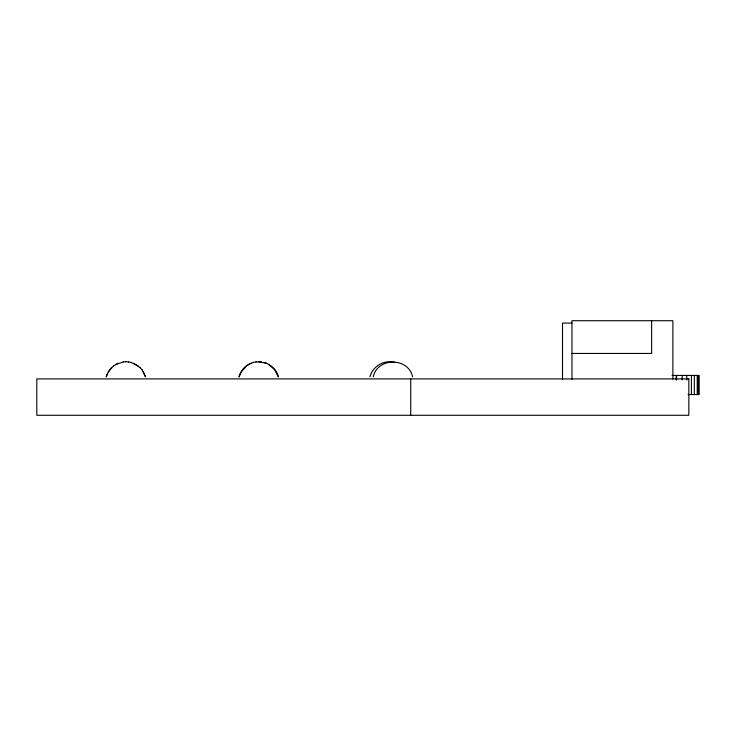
<?xml version="1.0" encoding="UTF-8"?>
<svg xmlns="http://www.w3.org/2000/svg" width="736" height="736" viewBox="0 0 736 736"><rect width="100%" height="100%" fill="white"/><g stroke="black" fill="none" stroke-linecap="round" stroke-linejoin="round"><path stroke-width="1.1" d="M106.186 376.814L107.042 374.293M106.306 376.841L108.21 371.901L111.44 367.687M239.246 376.841L240.884 372.729M238.933 376.841C240.792 369.886 246.532 364.053 253.589 362.434M369.914 376.841C372.508 366.261 384.404 359.398 394.864 362.434M373.244 376.841C377.375 357.181 408.462 357.181 412.583 376.841M108.339 371.928L113.436 365.93M241.27 371.928L246.496 365.948L251.077 363.29M113.556 365.948L118.027 363.271M115.764 364.476L123.262 361.919M253.313 362.434L256.192 361.919M123.151 361.891L125.911 361.744M255.916 361.919L261.492 361.919M571.973 323.058L562.516 323.058L562.516 379.344M571.973 353.446L651.636 353.446L651.636 320.712M672.051 375.434L699.2 375.434L699.2 394.551L688.077 394.551M258.566 361.744L266.607 363.29M125.801 361.716L128.561 361.919M128.45 361.891L131.164 362.434M263.828 362.434C270.857 364.154 276.607 369.849 278.438 376.841M131.063 362.416L138.267 365.948M133.575 363.271L140.263 367.706M268.732 364.476L274.694 369.711L278.199 376.841M140.162 367.687L142.011 369.711M141.919 369.684L145.507 376.841L143.391 371.901M698.206 375.434L698.206 394.551M697.222 375.434L697.222 394.551M694.324 375.434L694.324 394.551M691.426 375.434L691.426 394.551M686.808 375.434L686.808 379.932M682.198 375.434L682.198 379.932M676.596 375.434L676.596 379.932M676.182 375.434L676.182 379.932M672.879 379.012L672.879 320.712L571.973 320.712L571.973 379.344M410.734 378.911L410.734 415.288M688.832 378.911L36.8 378.911L36.8 415.288L688.832 415.288L688.832 378.911"/></g></svg>
